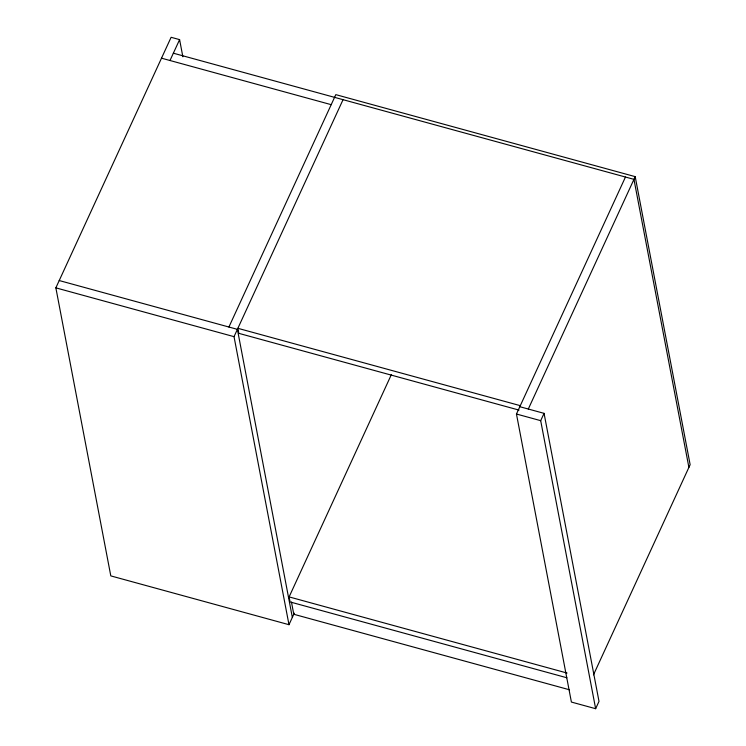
<?xml version="1.0" encoding="UTF-8"?>
<svg xmlns="http://www.w3.org/2000/svg" width="746" height="746" viewBox="0 0 746 746"><rect width="100%" height="100%" fill="white"/><g stroke="black" fill="none" stroke-linecap="round" stroke-linejoin="round"><path stroke-width="1.12" d="M294.288 613.156L288.982 624.7L110.8 575.893L55.857 287.853L171.114 37.3L179.6 39.622L182.863 56.771M169.995 60.501L179.6 39.622M228.91 327.028L335.812 94.639L635.2 176.643L690.143 464.683L593.471 674.85M288.982 624.7L234.03 336.66L343.048 99.675M566.895 677.769L290.073 601.947L289.112 596.903L391.361 374.623M519.813 406.71L544.058 413.349L599.001 701.389L595.644 708.7L571.399 702.061L516.456 414.021L625.465 177.035M528.299 409.032L635.2 176.643M595.644 708.7L540.691 420.66L544.058 413.349M173.352 53.199L633.951 179.357L688.894 467.397M161.509 58.179L331.196 104.664M520.298 405.665L237.871 328.305L238.841 333.35L519.011 410.095M59.214 280.543L237.396 329.35L292.339 617.39M55.857 287.853L234.03 336.66M516.456 414.021L540.691 420.66M289.112 596.903L567.053 673.041M569.478 689.78L293.784 614.266L291.462 602.078"/></g></svg>
